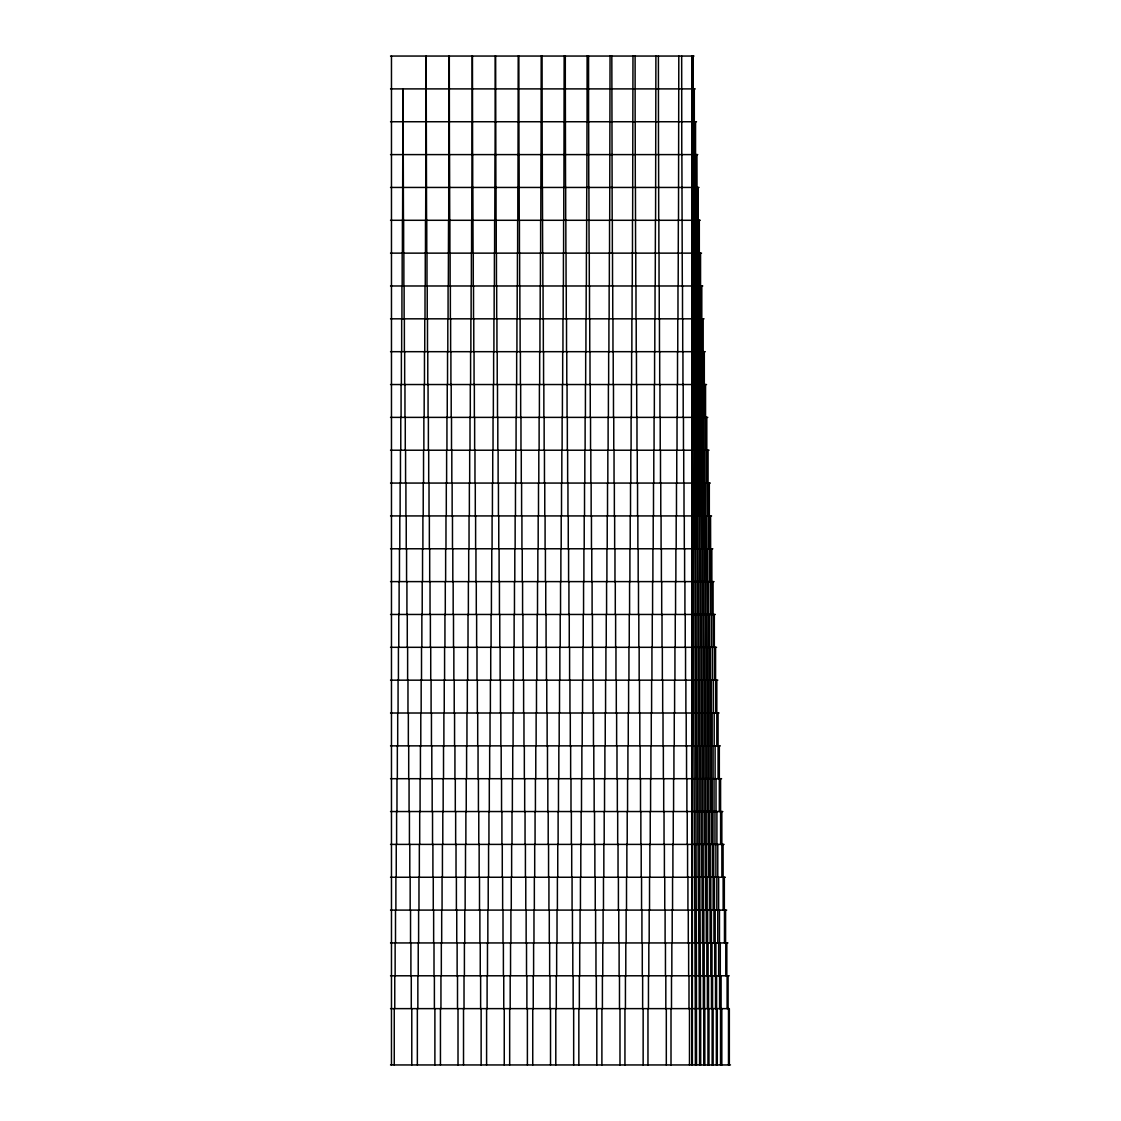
<?xml version="1.0" encoding="UTF-8"?>
<svg xmlns="http://www.w3.org/2000/svg" width="1121" height="1121" viewBox="0 0 1121 1121"><rect width="100%" height="100%" fill="white"/><g stroke="black" fill="none" stroke-linecap="round" stroke-linejoin="round"><path stroke-width="1.5" d="M390.528 56.05L693.983 56.05M390.528 88.895L695.244 88.895M390.528 121.741L696.505 121.741M390.528 154.6L697.766 154.6M390.528 187.445L699.014 187.445M390.528 220.291L700.275 220.291M390.528 253.136L701.536 253.136M390.528 285.981L702.783 285.981M390.528 318.826L704.044 318.826M390.528 351.686L705.291 351.686M390.528 384.531L706.552 384.531M390.528 417.376L707.799 417.376M390.528 450.222L709.047 450.222M390.528 483.067L710.308 483.067M390.528 515.926L711.555 515.926M390.528 548.772L712.816 548.772M390.528 581.617L714.063 581.617M390.528 614.462L715.31 614.462M390.528 647.307L716.571 647.307M390.528 680.167L717.818 680.167M390.528 713.012L719.065 713.012M390.528 745.857L720.327 745.857M390.528 778.703L721.574 778.703M390.528 811.548L722.835 811.548M390.528 844.393L724.082 844.393M390.528 877.253L725.343 877.253M390.528 910.098L726.688 910.098M390.528 942.943L727.949 942.943M390.528 975.788L729.211 975.788M390.528 1008.634L729.337 1008.634L729.337 1064.95M390.528 1064.95L730.472 1064.95M728.496 1008.634L728.496 1064.95M728.09 975.788L728.09 1008.634M727.109 975.788L727.109 1008.634M726.828 942.943L726.828 975.788M725.791 942.943L725.791 975.788M725.581 910.098L725.581 942.943M724.474 910.098L724.474 942.943M724.334 877.253L724.334 910.098M723.073 844.393L723.171 910.098M721.826 811.548L721.882 877.253M721.826 1008.634L721.826 1064.95M721.097 975.788L721.097 1008.634M720.579 778.703L720.607 844.393M720.537 1008.634L720.537 1064.95M720.285 942.943L720.285 975.788M719.472 910.098L719.472 942.943M719.598 975.788L719.598 1008.634M719.318 745.857L719.332 811.548M718.631 877.253L718.631 910.098M718.673 942.943L718.673 975.788M718.071 713.012L718.071 778.703M717.776 844.393L717.776 877.253M717.748 910.098L717.748 942.943M717.272 1008.634L717.272 1064.95M716.908 811.548L716.908 844.393M716.823 680.167L716.823 745.857M716.823 877.253L716.823 910.098M716.599 975.788L716.599 1008.634M716.347 1008.634L716.347 1064.95M716.011 778.703L716.011 811.548M715.899 844.393L715.899 877.253M715.899 942.943L715.899 975.788M715.562 647.307L715.576 713.012M715.52 975.788L715.52 1008.634M715.114 745.857L715.114 778.703M715.184 910.098L715.184 942.943M714.974 811.548L714.974 844.393M714.722 942.943L714.722 975.788M714.343 680.167L714.315 614.462M714.469 877.253L714.469 910.098M714.189 713.012L714.189 745.857M714.035 778.703L714.035 811.548M713.937 910.098L713.937 942.943M713.727 844.393L713.727 877.253M713.25 680.167L713.25 713.012M713.068 581.617L713.124 647.307M713.11 745.857L713.11 778.703M712.984 811.548L712.984 844.393M713.138 877.253L713.138 910.098M713.124 1008.634L713.124 1064.95M712.578 975.788L712.578 1008.634M712.297 647.307L712.297 680.167M712.227 778.703L712.227 811.548M712.339 844.393L712.339 877.253M712.171 713.012L712.171 745.857M712.003 942.943L712.003 975.788M712.143 1008.634L712.143 1064.95M711.821 548.772L711.905 614.462M711.541 811.548L711.541 844.393M711.317 614.462L711.317 647.307M711.457 745.857L711.457 778.703M711.415 910.098L711.415 942.943M711.457 975.788L711.457 1008.634M711.232 680.167L711.232 713.012M710.812 877.253L710.812 910.098M710.7 581.617L710.56 515.926M710.686 713.012L710.686 745.857M710.742 778.703L710.742 811.548M710.784 942.943L710.784 975.788M710.336 581.617L710.336 614.462M710.294 647.307L710.294 680.167M710.21 844.393L710.21 877.253M709.887 680.167L709.887 713.012M709.929 745.857L709.929 778.703M710.111 910.098L710.111 942.943M709.495 515.926L709.495 548.772M709.593 811.548L709.593 844.393M709.439 877.253L709.439 910.098M709.313 483.067L709.313 515.926M709.341 548.772L709.341 581.617M709.355 614.462L709.355 647.307M709.089 647.307L709.089 680.167M709.131 713.012L709.131 745.857M708.962 778.703L708.962 811.548M708.976 1008.634L708.976 1064.95M708.766 844.393L708.766 877.253M708.556 975.788L708.556 1008.634M708.29 483.067L708.318 548.772M708.416 581.617L708.276 647.307M708.332 680.167L708.332 713.012M708.332 745.857L708.332 778.703M708.066 450.222L708.066 483.067M708.108 811.548L708.108 844.393M708.108 942.943L708.108 975.788M707.954 1008.634L707.954 1064.95M707.687 713.012L707.687 745.857M707.645 910.098L707.645 942.943M707.463 548.772L707.463 614.462M707.519 647.307L707.519 680.167M707.435 778.703L707.435 811.548M707.379 975.788L707.379 1008.634M707.099 450.222L707.295 515.926M707.169 877.253L707.169 910.098M707.029 680.167L707.029 713.012M706.805 417.376L706.805 450.222M706.622 581.617L706.51 515.926M706.72 614.462L706.72 647.307M706.762 745.857L706.762 778.703M706.692 844.393L706.692 877.253M706.847 942.943L706.847 975.788M706.258 450.222L706.258 483.067M706.356 647.307L706.356 680.167M706.202 811.548L706.202 844.393M706.3 910.098L706.3 942.943M705.908 417.376L705.908 450.222M706.09 713.012L706.09 745.857M705.782 515.926L705.782 548.772M705.908 581.617L705.684 647.307M705.698 778.703L705.698 811.548M705.754 877.253L705.754 910.098M705.557 384.531L705.557 417.376M705.557 483.067L705.557 515.926M705.417 680.167L705.417 713.012M705.207 417.376L705.207 450.222M705.095 548.772L704.997 614.462M705.193 745.857L705.193 778.703M705.207 844.393L705.207 877.253M704.927 483.067L704.927 515.926M704.745 647.307L704.745 680.167M704.829 1008.634L704.829 1064.95M704.731 384.531L704.731 417.376M704.605 450.222L704.605 483.067M704.689 713.012L704.689 745.857M704.675 811.548L704.675 844.393M704.534 975.788L704.534 1008.634M704.31 351.686L704.31 384.531M704.282 515.926L704.296 581.617M704.142 384.531L704.142 417.376M704.058 450.222L704.058 483.067M704.072 614.462L704.072 647.307M704.156 680.167L704.156 713.012M704.128 778.703L704.128 811.548M704.198 942.943L704.198 975.788M703.862 910.098L703.862 942.943M703.652 417.376L703.652 450.222M703.596 515.926L703.596 548.772M703.624 647.307L703.624 680.167M703.582 745.857L703.582 778.703M703.764 1008.634L703.764 1064.95M703.554 351.686L703.554 384.531M703.47 483.067L703.47 515.926M703.399 581.617L703.399 614.462M703.526 877.253L703.526 910.098M703.175 417.376L703.175 450.222M703.175 844.393L703.175 877.253M703.315 975.788L703.315 1008.634M703.049 318.826L703.063 384.531M703.077 614.462L703.077 647.307M703.049 713.012L703.049 745.857M702.895 942.943L702.895 975.788M702.685 384.531L702.685 417.376M702.657 450.222L702.881 515.926M702.727 548.772L702.727 581.617M702.811 811.548L702.811 844.393M702.531 581.617L702.531 614.462M702.517 680.167L702.517 713.012M702.447 778.703L702.447 811.548M702.475 910.098L702.475 942.943M702.377 318.826L702.377 351.686M702.292 384.531L702.292 417.376M701.97 318.826L701.97 351.686M702.152 450.222L702.152 483.067M702.054 515.926L701.97 581.617M701.97 647.307L701.97 680.167M702.068 745.857L702.068 778.703M702.068 877.253L702.068 910.098M701.802 285.981L701.802 318.826M701.718 351.686L701.718 384.531M701.844 417.376L701.844 450.222M701.676 713.012L701.676 745.857M701.648 844.393L701.648 877.253M701.382 351.686L701.382 384.531M701.41 417.376L701.41 450.222M701.382 483.067L701.396 548.772M701.438 614.462L701.438 647.307M701.284 680.167L701.284 713.012M701.2 285.981L701.2 318.826M701.031 384.531L701.031 417.376M701.242 811.548L701.242 844.393M700.877 285.981L700.751 351.686M700.821 515.926L700.709 450.222M700.905 581.617L700.905 614.462M700.891 647.307L700.891 680.167M700.821 778.703L700.821 811.548M700.555 253.136L700.555 285.981M700.653 384.531L700.653 417.376M700.681 1008.634L700.681 1064.95M700.471 318.826L700.471 351.686M700.373 548.772L700.373 581.617M700.485 614.462L700.485 647.307M700.415 745.857L700.415 778.703M700.499 975.788L700.499 1008.634M700.205 351.686L700.205 384.531M700.233 450.222L700.233 483.067M700.093 910.098L700.303 975.788M700.022 253.136L700.022 285.981M699.896 351.686L699.896 384.531M700.036 417.376L700.036 450.222M700.065 581.617L700.065 614.462M700.008 713.012L700.008 745.857M699.868 877.253L699.868 910.098M699.77 253.136L699.784 318.826M699.63 417.376L699.63 450.222M699.84 515.926L699.644 581.617M699.644 844.393L699.644 877.253M699.546 285.981L699.378 351.686M699.602 680.167L699.602 713.012M699.42 811.548L699.42 844.393M699.574 1008.634L699.574 1064.95M699.308 220.291L699.308 253.136M699.364 384.531L699.364 417.376M699.308 483.067L699.21 548.772M699.196 647.307L699.196 680.167M699.182 778.703L699.182 811.548M699.252 975.788L699.252 1008.634M699.126 318.826L699.126 351.686M699.028 384.531L699.028 417.376M698.929 745.857L698.929 778.703M698.958 942.943L698.958 975.788M698.845 220.291L698.803 285.981M698.691 351.686L698.691 384.531M698.775 450.222L698.775 515.926M698.803 614.462L698.803 647.307M698.677 713.012L698.677 745.857M698.649 220.291L698.551 318.826M698.663 910.098L698.663 942.943M698.355 285.981L698.355 318.826M698.411 351.686L698.411 384.531M698.243 417.376L698.327 483.067M698.397 581.617L698.397 614.462M698.425 680.167L698.425 713.012M698.369 877.253L698.369 910.098M698.047 187.445L698.047 220.291M698.005 318.826L698.005 351.686M698.005 548.772L698.005 581.617M698.159 647.307L698.159 680.167M698.089 844.393L698.089 877.253M697.823 220.291L697.823 253.136M697.794 318.826L697.794 351.686M697.865 417.376L697.865 450.222M697.879 614.462L697.879 647.307M697.808 811.548L697.808 844.393M697.528 187.445L697.724 285.981M697.71 384.531L697.71 417.376M697.612 515.926L697.612 548.772M697.598 581.617L697.598 614.462M697.528 778.703L697.528 811.548M697.332 285.981L697.332 318.826M697.402 384.531L697.402 417.376M697.318 548.772L697.318 581.617M697.15 285.981L697.15 318.826M697.178 351.686L697.178 384.531M697.22 483.067L697.22 515.926M697.248 745.857L697.248 778.703M696.828 187.445L696.898 253.136M696.926 351.686L696.926 384.531M696.828 450.222L696.716 515.926M697.024 515.926L697.024 548.772M696.968 713.012L696.968 745.857M696.8 154.6L696.645 285.981L696.505 253.136M696.645 318.826L696.645 351.686M696.702 680.167L696.702 713.012M696.393 154.6L696.505 187.445M696.449 318.826L696.449 351.686M696.435 417.376L696.407 483.067M696.435 647.307L696.435 680.167M696.393 942.943L696.519 1064.95M696.113 285.981L696.113 318.826M696.169 614.462L696.169 647.307M696.309 942.943L695.917 778.703M695.959 285.981L695.959 318.826M696.043 384.531L696.085 450.222M695.903 581.617L695.903 614.462M695.749 154.6L695.973 253.136L695.861 220.291M695.665 351.686L695.763 417.376M695.637 548.772L695.637 581.617M695.679 713.012L695.805 778.703M695.552 121.741L695.552 154.6M695.581 253.136L695.454 285.981M695.44 351.686L695.44 384.531M695.412 647.307L695.552 713.012M695.258 121.741L695.202 220.291M695.272 318.826L695.272 351.686M695.384 515.926L695.384 548.772M695.286 647.307L694.978 548.772M695.188 975.788L695.384 1064.95M695.146 154.6L695.146 187.445M694.95 220.291L695.048 253.136M695.104 318.826L695.104 351.686M695.132 483.067L695.132 515.926M695.02 942.943L695.02 975.788M694.838 121.741L694.782 154.6M694.894 285.981L694.754 318.826M694.88 450.222L694.88 483.067M694.824 515.926L694.824 548.772M694.852 910.098L694.852 942.943M694.53 154.6L694.502 220.291L694.445 187.445M694.502 253.136L694.502 285.981M694.628 417.376L694.656 515.926M694.53 844.393L694.684 910.098M694.291 88.895L694.319 154.6M694.403 253.136L694.403 285.981M694.389 384.531L694.319 450.222M694.375 811.548L694.375 844.393M694.151 88.895L694.109 121.741M694.123 220.291L694.053 253.136M694.151 351.686L694.137 417.376M694.081 745.857L694.221 811.548M693.787 88.895L693.969 187.445M693.899 318.826L693.941 384.531M693.801 680.167L693.927 745.857M693.731 187.445L693.689 220.291M693.661 285.981L693.759 351.686M693.661 647.307L693.661 680.167M693.479 88.895L693.353 187.445M693.353 253.136L693.423 285.981M693.409 581.617L693.535 647.307M693.17 88.895L693.198 121.741M693.198 220.291L693.142 253.136M693.282 581.617L692.638 351.686M693.044 56.05L692.96 154.6M692.918 187.445L692.96 220.291M692.82 56.05L692.652 88.895M692.722 154.6L692.708 187.445M692.498 56.05L692.484 154.6M692.442 285.981L692.372 1064.95M692.175 56.05L692.26 121.741M692.161 187.445L692.358 318.826M692.035 56.05L692.105 187.445M691.797 56.05L691.797 1064.95M689.485 1008.634L689.485 1064.95M688.995 975.788L688.995 1008.634M688.644 942.943L688.644 975.788M688.28 910.098L688.28 942.943M687.93 877.253L687.93 910.098M687.579 844.393L687.579 877.253M687.229 811.548L687.229 844.393M686.893 778.703L686.893 811.548M686.542 745.857L686.542 778.703M686.206 713.012L686.206 745.857M685.884 680.167L685.884 713.012M685.548 647.307L685.548 680.167M685.225 614.462L685.225 647.307M684.917 581.617L684.917 614.462M684.609 548.772L684.609 581.617M684.3 515.926L684.3 548.772M684.006 483.067L684.006 515.926M683.726 450.222L683.726 483.067M683.46 417.376L683.46 450.222M683.193 384.531L683.193 417.376M682.941 351.686L682.941 384.531M682.717 318.826L682.717 351.686M682.507 285.981L682.507 318.826M682.311 285.981L681.876 154.6M681.68 56.05L681.778 154.6M678.808 56.05L678.499 220.291M678.345 220.291L678.177 285.981M677.981 285.981L677.981 318.826M677.771 318.826L677.771 351.686M677.532 351.686L677.532 384.531M677.294 384.531L677.294 417.376M677.028 417.376L677.028 450.222M676.762 450.222L676.762 483.067M676.481 483.067L676.481 515.926M676.187 515.926L676.187 548.772M675.879 548.772L675.879 581.617M675.571 581.617L675.571 614.462M675.262 614.462L675.262 647.307M674.94 647.307L674.94 680.167M674.604 680.167L674.604 713.012M674.267 713.012L674.267 745.857M673.931 745.857L673.931 778.703M673.595 778.703L673.595 811.548M673.259 811.548L673.259 844.393M672.908 844.393L672.908 877.253M672.558 877.253L672.558 910.098M672.208 910.098L672.208 942.943M671.843 942.943L671.843 975.788M671.493 975.788L671.493 1008.634M671.003 1008.634L671.003 1064.95M666.308 1008.634L666.308 1064.95M665.818 975.788L665.818 1008.634M665.454 942.943L665.454 975.788M665.103 910.098L665.103 942.943M664.753 877.253L664.753 910.098M664.389 844.393L664.389 877.253M664.038 811.548L664.038 844.393M663.702 778.703L663.702 811.548M663.352 745.857L663.352 778.703M663.015 713.012L663.015 745.857M662.679 680.167L662.679 713.012M662.343 647.307L662.343 680.167M662.021 614.462L662.021 647.307M661.698 581.617L661.698 614.462M661.39 548.772L661.39 581.617M661.082 515.926L661.082 548.772M660.773 483.067L660.773 515.926M660.493 450.222L660.493 483.067M660.213 417.376L660.213 450.222M659.947 384.531L659.947 417.376M659.694 351.686L659.694 384.531M659.456 318.826L659.456 351.686M659.232 285.981L659.232 318.826M659.036 253.136L659.036 285.981M658.868 220.291L658.868 253.136M658.588 154.6L658.714 220.291M658.391 56.05L658.489 154.6M655.897 56.05L655.575 220.291M655.421 220.291L655.239 285.981M655.042 285.981L655.042 318.826M654.818 318.826L654.818 351.686M654.594 351.686L654.594 384.531M654.342 384.531L654.342 417.376M654.075 417.376L654.075 450.222M653.795 450.222L653.795 483.067M653.501 483.067L653.501 515.926M653.207 515.926L653.207 548.772M652.898 548.772L652.898 581.617M652.59 581.617L652.59 614.462M652.268 614.462L652.268 647.307M651.932 647.307L651.932 680.167M651.609 680.167L651.609 713.012M651.273 713.012L651.273 745.857M650.923 745.857L650.923 778.703M650.586 778.703L650.586 811.548M650.236 811.548L650.236 844.393M649.886 844.393L649.886 877.253M649.535 877.253L649.535 910.098M649.185 910.098L649.185 942.943M648.821 942.943L648.821 975.788M648.456 975.788L648.456 1008.634M647.966 1008.634L647.966 1064.95M643.146 1008.634L643.146 1064.95M642.641 975.788L642.641 1008.634M642.291 942.943L642.291 975.788M641.927 910.098L641.927 942.943M641.562 877.253L641.562 910.098M641.212 844.393L641.212 877.253M640.862 811.548L640.862 844.393M640.511 778.703L640.511 811.548M640.161 745.857L640.161 778.703M639.825 713.012L639.825 745.857M639.474 680.167L639.474 713.012M639.152 647.307L639.152 680.167M638.816 614.462L638.816 647.307M638.494 581.617L638.494 614.462M638.171 548.772L638.171 581.617M637.863 515.926L637.863 548.772M637.555 483.067L637.555 515.926M637.26 450.222L637.26 483.067M636.98 417.376L636.98 450.222M636.714 384.531L636.714 417.376M636.448 351.686L636.448 384.531M636.21 318.826L636.21 351.686M635.985 285.981L635.985 318.826M635.775 253.136L635.775 285.981M635.439 187.445L635.593 253.136M635.201 121.741L635.313 187.445M635.103 56.05L635.145 121.741M632.973 56.05L632.636 220.291M632.482 220.291L632.482 253.136M632.3 253.136L632.3 285.981M632.09 285.981L632.09 318.826M631.866 318.826L631.866 351.686M631.627 351.686L631.627 384.531M631.375 384.531L631.375 417.376M631.095 417.376L631.095 450.222M630.815 450.222L630.815 483.067M630.52 483.067L630.52 515.926M630.212 515.926L630.212 548.772M629.904 548.772L629.904 581.617M629.582 581.617L629.582 614.462M629.259 614.462L629.259 647.307M628.937 647.307L628.937 680.167M628.601 680.167L628.601 713.012M628.264 713.012L628.264 745.857M627.914 745.857L627.914 778.703M627.564 778.703L627.564 811.548M627.214 811.548L627.214 844.393M626.863 844.393L626.863 877.253M626.513 877.253L626.513 910.098M626.149 910.098L626.149 942.943M625.798 942.943L625.798 975.788M625.434 975.788L625.434 1008.634M624.943 1008.634L624.943 1064.95M619.983 1008.634L619.983 1064.95M619.479 975.788L619.479 1008.634M619.114 942.943L619.114 975.788M618.764 910.098L618.764 942.943M618.4 877.253L618.4 910.098M618.035 844.393L618.035 877.253M617.685 811.548L617.685 844.393M617.335 778.703L617.335 811.548M616.984 745.857L616.984 778.703M616.634 713.012L616.634 745.857M616.298 680.167L616.298 713.012M615.961 647.307L615.961 680.167M615.625 614.462L615.625 647.307M615.289 581.617L615.289 614.462M614.967 548.772L614.967 581.617M614.658 515.926L614.658 548.772M614.35 483.067L614.35 515.926M614.042 450.222L614.042 483.067M613.762 417.376L613.762 450.222M613.481 384.531L613.481 417.376M613.215 351.686L613.215 384.531M612.963 318.826L612.963 351.686M612.739 285.981L612.739 318.826M612.528 253.136L612.528 285.981M612.332 220.291L612.332 253.136M612.178 220.291L611.828 56.05M610.048 56.05L609.698 220.291M609.544 220.291L609.544 253.136M609.348 253.136L609.348 285.981M609.137 285.981L609.137 318.826M608.913 318.826L608.913 351.686M608.661 351.686L608.661 384.531M608.395 384.531L608.395 417.376M608.114 417.376L608.114 450.222M607.834 450.222L607.834 483.067M607.526 483.067L607.526 515.926M607.218 515.926L607.218 548.772M606.909 548.772L606.909 581.617M606.587 581.617L606.587 614.462M606.251 614.462L606.251 647.307M605.915 647.307L605.915 680.167M605.578 680.167L605.578 713.012M605.242 713.012L605.242 745.857M604.892 745.857L604.892 778.703M604.541 778.703L604.541 811.548M604.191 811.548L604.191 844.393M603.841 844.393L603.841 877.253M603.476 877.253L603.476 910.098M603.112 910.098L603.112 942.943M602.762 942.943L602.762 975.788M602.397 975.788L602.397 1008.634M601.893 1008.634L601.893 1064.95M596.82 1008.634L596.82 1064.95M596.33 975.788L596.33 1008.634M595.966 942.943L595.966 975.788M595.601 910.098L595.601 942.943M595.237 877.253L595.237 910.098M594.873 844.393L594.873 877.253M594.522 811.548L594.522 844.393M594.158 778.703L594.158 811.548M593.808 745.857L593.808 778.703M593.457 713.012L593.457 745.857M593.107 680.167L593.107 713.012M592.771 647.307L592.771 680.167M592.434 614.462L592.434 647.307M592.098 581.617L592.098 614.462M591.776 548.772L591.776 581.617M591.454 515.926L591.454 548.772M591.145 483.067L591.145 515.926M590.837 450.222L590.837 483.067M590.543 417.376L590.543 450.222M590.263 384.531L590.263 417.376M589.996 351.686L589.996 384.531M589.744 318.826L589.744 351.686M589.506 285.981L589.506 318.826M589.282 253.136L589.282 285.981M588.917 187.445L589.086 253.136M588.679 121.741L588.777 187.445M588.567 56.05L588.595 121.741M587.11 56.05L587.068 121.741M586.998 121.741L586.886 187.445M586.745 187.445L586.577 253.136M586.381 253.136L586.381 285.981M586.171 285.981L586.171 318.826M585.933 318.826L585.933 351.686M585.68 351.686L585.68 384.531M585.414 384.531L585.414 417.376M585.12 417.376L585.12 450.222M584.826 450.222L584.826 483.067M584.531 483.067L584.531 515.926M584.209 515.926L584.209 548.772M583.901 548.772L583.901 581.617M583.565 581.617L583.565 614.462M583.242 614.462L583.242 647.307M582.906 647.307L582.906 680.167M582.556 680.167L582.556 713.012M582.205 713.012L582.205 745.857M581.869 745.857L581.869 778.703M581.505 778.703L581.505 811.548M581.154 811.548L581.154 844.393M580.804 844.393L580.804 877.253M580.44 877.253L580.44 910.098M580.075 910.098L580.075 942.943M579.711 942.943L579.711 975.788M579.347 975.788L579.347 1008.634M578.842 1008.634L578.842 1064.95M573.672 1008.634L573.672 1064.95M573.167 975.788L573.167 1008.634M572.803 942.943L572.803 975.788M572.439 910.098L572.439 942.943M572.074 877.253L572.074 910.098M571.71 844.393L571.71 877.253M571.36 811.548L571.36 844.393M570.995 778.703L570.995 811.548M570.645 745.857L570.645 778.703M570.295 713.012L570.295 745.857M569.944 680.167L569.944 713.012M569.594 647.307L569.594 680.167M569.258 614.462L569.258 647.307M568.922 581.617L568.922 614.462M568.585 548.772L568.585 581.617M568.263 515.926L568.263 548.772M567.955 483.067L567.955 515.926M567.646 450.222L567.646 483.067M567.338 417.376L567.338 450.222M567.058 384.531L567.058 417.376M566.778 351.686L566.778 384.531M566.525 318.826L566.525 351.686M566.273 285.981L566.273 318.826M566.049 253.136L566.049 285.981M565.853 220.291L565.853 253.136M565.685 187.445L565.685 220.291M565.348 88.895L565.545 187.445M565.306 56.05L565.306 88.895M564.157 56.05L563.933 187.445M563.779 187.445L563.779 220.291M563.611 220.291L563.611 253.136M563.415 253.136L563.415 285.981M563.19 285.981L563.19 318.826M562.952 318.826L562.952 351.686M562.686 351.686L562.686 384.531M562.406 384.531L562.406 417.376M562.125 417.376L562.125 450.222M561.831 450.222L561.831 483.067M561.523 483.067L561.523 515.926M561.201 515.926L561.201 548.772M560.878 548.772L560.878 581.617M560.542 581.617L560.542 614.462M560.206 614.462L560.206 647.307M559.869 647.307L559.869 680.167M559.519 680.167L559.519 713.012M559.183 713.012L559.183 745.857M558.833 745.857L558.833 778.703M558.468 778.703L558.468 811.548M558.118 811.548L558.118 844.393M557.754 844.393L557.754 877.253M557.389 877.253L557.389 910.098M557.025 910.098L557.025 942.943M556.661 942.943L556.661 975.788M556.296 975.788L556.296 1008.634M555.792 1008.634L555.792 1064.95M550.523 1008.634L550.523 1064.95M550.019 975.788L550.019 1008.634M549.654 942.943L549.654 975.788M549.29 910.098L549.29 942.943M548.926 877.253L548.926 910.098M548.561 844.393L548.561 877.253M548.197 811.548L548.197 844.393M547.833 778.703L547.833 811.548M547.482 745.857L547.482 778.703M547.132 713.012L547.132 745.857M546.782 680.167L546.782 713.012M546.431 647.307L546.431 680.167M546.081 614.462L546.081 647.307M545.745 581.617L545.745 614.462M545.409 548.772L545.409 581.617M545.086 515.926L545.086 548.772M544.764 483.067L544.764 515.926M544.456 450.222L544.456 483.067M544.147 417.376L544.147 450.222M543.853 384.531L543.853 417.376M543.573 351.686L543.573 384.531M543.321 318.826L543.321 351.686M543.068 285.981L543.068 318.826M542.844 253.136L542.844 285.981M542.452 187.445L542.634 253.136M542.312 154.6L542.312 187.445M542.074 56.05L542.186 154.6M541.191 56.05L541.065 154.6M540.953 154.6L540.812 220.291M540.63 220.291L540.63 253.136M540.42 253.136L540.42 285.981M540.196 285.981L540.196 318.826M539.944 318.826L539.944 351.686M539.677 351.686L539.677 384.531M539.397 384.531L539.397 417.376M539.117 417.376L539.117 450.222M538.809 450.222L538.809 483.067M538.5 483.067L538.5 515.926M538.178 515.926L538.178 548.772M537.842 548.772L537.842 581.617M537.52 581.617L537.52 614.462M537.183 614.462L537.183 647.307M536.833 647.307L536.833 680.167M536.483 680.167L536.483 713.012M536.132 713.012L536.132 745.857M535.782 745.857L535.782 778.703M535.418 778.703L535.418 811.548M535.067 811.548L535.067 844.393M534.703 844.393L534.703 877.253M534.339 877.253L534.339 910.098M533.974 910.098L533.974 942.943M533.61 942.943L533.61 975.788M533.246 975.788L533.246 1008.634M532.741 1008.634L532.741 1064.95M527.388 1008.634L527.388 1064.95M526.884 975.788L526.884 1008.634M526.52 942.943L526.52 975.788M526.141 910.098L526.141 942.943M525.777 877.253L525.777 910.098M525.413 844.393L525.413 877.253M525.048 811.548L525.048 844.393M524.684 778.703L524.684 811.548M524.334 745.857L524.334 778.703M523.969 713.012L523.969 745.857M523.619 680.167L523.619 713.012M523.269 647.307L523.269 680.167M522.932 614.462L522.932 647.307M522.582 581.617L522.582 614.462M522.246 548.772L522.246 581.617M521.924 515.926L521.924 548.772M521.601 483.067L521.601 515.926M521.279 450.222L521.279 483.067M520.971 417.376L520.971 450.222M520.676 384.531L520.676 417.376M520.396 351.686L520.396 384.531M520.116 318.826L520.116 351.686M519.864 285.981L519.864 318.826M519.64 253.136L519.64 285.981M519.429 220.291L519.429 253.136M519.093 154.6L519.247 220.291M518.855 56.05L518.967 154.6M518.21 56.05L517.972 187.445M517.818 187.445L517.818 220.291M517.636 220.291L517.636 253.136M517.426 253.136L517.426 285.981M517.187 285.981L517.187 318.826M516.935 318.826L516.935 351.686M516.669 351.686L516.669 384.531M516.389 384.531L516.389 417.376M516.08 417.376L516.08 450.222M515.786 450.222L515.786 483.067M515.464 483.067L515.464 515.926M515.142 515.926L515.142 548.772M514.805 548.772L514.805 581.617M514.469 581.617L514.469 614.462M514.133 614.462L514.133 647.307M513.782 647.307L513.782 680.167M513.432 680.167L513.432 713.012M513.082 713.012L513.082 745.857M512.731 745.857L512.731 778.703M512.367 778.703L512.367 811.548M512.003 811.548L512.003 844.393M511.638 844.393L511.638 877.253M511.274 877.253L511.274 910.098M510.91 910.098L510.91 942.943M510.545 942.943L510.545 975.788M510.181 975.788L510.181 1008.634M509.677 1008.634L509.677 1064.95M504.254 1008.634L504.254 1064.95M503.749 975.788L503.749 1008.634M503.385 942.943L503.385 975.788M503.007 910.098L503.007 942.943M502.642 877.253L502.642 910.098M502.278 844.393L502.278 877.253M501.914 811.548L501.914 844.393M501.549 778.703L501.549 811.548M501.185 745.857L501.185 778.703M500.835 713.012L500.835 745.857M500.47 680.167L500.47 713.012M500.12 647.307L500.12 680.167M499.77 614.462L499.77 647.307M499.434 581.617L499.434 614.462M499.097 548.772L499.097 581.617M498.761 515.926L498.761 548.772M498.439 483.067L498.439 515.926M498.116 450.222L498.116 483.067M497.808 417.376L497.808 450.222M497.5 384.531L497.5 417.376M497.22 351.686L497.22 384.531M496.939 318.826L496.939 351.686M496.687 285.981L496.687 318.826M496.449 253.136L496.449 285.981M496.239 220.291L496.239 253.136M496.043 187.445L496.043 220.291M495.888 187.445L495.65 56.05M495.216 56.05L495.09 154.6M494.964 154.6L494.809 220.291M494.613 220.291L494.613 253.136M494.403 253.136L494.403 285.981M494.165 285.981L494.165 318.826M493.913 318.826L493.913 351.686M493.632 351.686L493.632 384.531M493.352 384.531L493.352 417.376M493.044 417.376L493.044 450.222M492.736 450.222L492.736 483.067M492.427 483.067L492.427 515.926M492.091 515.926L492.091 548.772M491.769 548.772L491.769 581.617M491.418 581.617L491.418 614.462M491.082 614.462L491.082 647.307M490.732 647.307L490.732 680.167M490.381 680.167L490.381 713.012M490.031 713.012L490.031 745.857M489.667 745.857L489.667 778.703M489.302 778.703L489.302 811.548M488.938 811.548L488.938 844.393M488.574 844.393L488.574 877.253M488.21 877.253L488.21 910.098M487.845 910.098L487.845 942.943M487.481 942.943L487.481 975.788M487.103 975.788L487.103 1008.634M486.598 1008.634L486.598 1064.95M481.133 1008.634L481.133 1064.95M480.629 975.788L480.629 1008.634M480.25 942.943L480.25 975.788M479.886 910.098L479.886 942.943M479.508 877.253L479.508 910.098M479.143 844.393L479.143 877.253M478.779 811.548L478.779 844.393M478.415 778.703L478.415 811.548M478.05 745.857L478.05 778.703M477.7 713.012L477.7 745.857M477.336 680.167L477.336 713.012M476.986 647.307L476.986 680.167M476.635 614.462L476.635 647.307M476.285 581.617L476.285 614.462M475.949 548.772L475.949 581.617M475.612 515.926L475.612 548.772M475.29 483.067L475.29 515.926M474.968 450.222L474.968 483.067M474.645 417.376L474.645 450.222M474.351 384.531L474.351 417.376M474.057 351.686L474.057 384.531M473.777 318.826L473.777 351.686M473.524 285.981L473.524 318.826M473.272 253.136L473.272 285.981M472.866 187.445L473.062 253.136M472.712 154.6L472.712 187.445M472.459 56.05L472.586 154.6M472.193 56.05L472.151 121.741M472.067 121.741L471.941 187.445M471.787 187.445L471.787 220.291M471.591 220.291L471.591 253.136M471.38 253.136L471.38 285.981M471.128 285.981L471.128 318.826M470.876 318.826L470.876 351.686M470.596 351.686L470.596 384.531M470.302 384.531L470.302 417.376M470.007 417.376L470.007 450.222M469.685 450.222L469.685 483.067M469.363 483.067L469.363 515.926M469.04 515.926L469.04 548.772M468.704 548.772L468.704 581.617M468.368 581.617L468.368 614.462M468.018 614.462L468.018 647.307M467.667 647.307L467.667 680.167M467.317 680.167L467.317 713.012M466.953 713.012L466.953 745.857M466.602 745.857L466.602 778.703M466.238 778.703L466.238 811.548M465.874 811.548L465.874 844.393M465.509 844.393L465.509 877.253M465.145 877.253L465.145 910.098M464.767 910.098L464.767 942.943M464.402 942.943L464.402 975.788M464.024 975.788L464.024 1008.634M463.519 1008.634L463.519 1064.95M458.013 1008.634L458.013 1064.95M457.508 975.788L457.508 1008.634M457.13 942.943L457.13 975.788M456.751 910.098L456.751 942.943M456.387 877.253L456.387 910.098M456.023 844.393L456.023 877.253M455.658 811.548L455.658 844.393M455.294 778.703L455.294 811.548M454.93 745.857L454.93 778.703M454.565 713.012L454.565 745.857M454.215 680.167L454.215 713.012M453.851 647.307L453.851 680.167M453.501 614.462L453.501 647.307M453.164 581.617L453.164 614.462M452.814 548.772L452.814 581.617M452.478 515.926L452.478 548.772M452.141 483.067L452.141 515.926M451.819 450.222L451.819 483.067M451.511 417.376L451.511 450.222M451.203 384.531L451.203 417.376M450.908 351.686L450.908 384.531M450.628 318.826L450.628 351.686M450.362 285.981L450.362 318.826M450.124 253.136L450.124 285.981M449.899 220.291L449.899 253.136M449.549 154.6L449.717 220.291M449.297 56.05L449.423 154.6M449.157 56.05L449.031 154.6M448.904 154.6L448.904 187.445M448.736 187.445L448.736 220.291M448.54 220.291L448.33 285.981M448.078 285.981L448.078 318.826M447.811 318.826L447.811 351.686M447.545 351.686L447.545 384.531M447.251 384.531L447.251 417.376M446.943 417.376L446.943 450.222M446.62 450.222L446.62 483.067M446.298 483.067L446.298 515.926M445.976 515.926L445.976 548.772M445.64 548.772L445.64 581.617M445.289 581.617L445.289 614.462M444.939 614.462L444.939 647.307M444.589 647.307L444.589 680.167M444.238 680.167L444.238 713.012M443.888 713.012L443.888 745.857M443.524 745.857L443.524 778.703M443.159 778.703L443.159 811.548M442.795 811.548L442.795 844.393M442.431 844.393L442.431 877.253M442.066 877.253L442.066 910.098M441.688 910.098L441.688 942.943M441.324 942.943L441.324 975.788M440.945 975.788L440.945 1008.634M440.441 1008.634L440.441 1064.95M434.892 1008.634L434.892 1064.95M434.388 975.788L434.388 1008.634M434.009 942.943L434.009 975.788M433.645 910.098L433.645 942.943M433.267 877.253L433.267 910.098M432.902 844.393L432.902 877.253M432.538 811.548L432.538 844.393M432.174 778.703L432.174 811.548M431.809 745.857L431.809 778.703M431.445 713.012L431.445 745.857M431.095 680.167L431.095 713.012M430.73 647.307L430.73 680.167M430.38 614.462L430.38 647.307M430.03 581.617L430.03 614.462M429.693 548.772L429.693 581.617M429.357 515.926L429.357 548.772M429.021 483.067L429.021 515.926M428.698 450.222L428.698 483.067M428.376 417.376L428.376 450.222M428.068 384.531L428.068 417.376M427.774 351.686L427.774 384.531M427.493 318.826L427.493 351.686M427.227 285.981L427.227 318.826M426.989 253.136L426.989 285.981M426.765 220.291L426.765 253.136M426.569 220.291L426.148 56.05L425.966 154.6M425.84 154.6L425.672 220.291M425.476 220.291L425.476 253.136M425.265 253.136L425.265 285.981M425.013 285.981L425.013 318.826M424.747 318.826L424.747 351.686M424.467 351.686L424.467 384.531M424.172 384.531L424.172 417.376M423.864 417.376L423.864 450.222M423.542 450.222L423.542 483.067M423.22 483.067L423.22 515.926M422.897 515.926L422.897 548.772M422.547 548.772L422.547 581.617M422.211 581.617L422.211 614.462M421.86 614.462L421.86 647.307M421.51 647.307L421.51 680.167M421.16 680.167L421.16 713.012M420.795 713.012L420.795 745.857M420.431 745.857L420.431 778.703M420.081 778.703L420.081 811.548M419.702 811.548L419.702 844.393M419.338 844.393L419.338 877.253M418.974 877.253L418.974 910.098M418.609 910.098L418.609 942.943M418.231 942.943L418.231 975.788M417.853 975.788L417.853 1008.634M417.348 1008.634L417.348 1064.95M411.785 1008.634L411.785 1064.95M411.281 975.788L411.281 1008.634M410.903 942.943L410.903 975.788M410.538 910.098L410.538 942.943M410.16 877.253L410.16 910.098M409.796 844.393L409.796 877.253M409.431 811.548L409.431 844.393M409.067 778.703L409.067 811.548M408.703 745.857L408.703 778.703M408.338 713.012L408.338 745.857M407.974 680.167L407.974 713.012M407.624 647.307L407.624 680.167M407.273 614.462L407.273 647.307M406.923 581.617L406.923 614.462M406.573 548.772L406.573 581.617M406.236 515.926L406.236 548.772M405.914 483.067L405.914 515.926M405.578 450.222L405.578 483.067M405.27 417.376L405.27 450.222M404.961 384.531L404.961 417.376M404.667 351.686L404.667 384.531M404.373 318.826L404.373 351.686M404.12 285.981L404.12 318.826M403.868 253.136L403.868 285.981M403.644 220.291L403.644 253.136M403.448 220.291L403.07 88.895L402.887 154.6M402.761 154.6L402.593 220.291M402.397 220.291L402.397 253.136M402.173 253.136L402.173 285.981M401.935 285.981L401.935 318.826M401.668 318.826L401.668 351.686M401.374 351.686L401.374 384.531M401.08 384.531L401.08 417.376M400.772 417.376L400.772 450.222M400.463 450.222L400.463 483.067M400.127 483.067L400.127 515.926M399.805 515.926L399.805 548.772M399.468 548.772L399.468 581.617M399.118 581.617L399.118 614.462M398.768 614.462L398.768 647.307M398.417 647.307L398.417 680.167M398.067 680.167L398.067 713.012M397.703 713.012L397.703 745.857M397.338 745.857L397.338 778.703M396.974 778.703L396.974 811.548M396.61 811.548L396.61 844.393M396.245 844.393L396.245 877.253M395.881 877.253L395.881 910.098M395.503 910.098L395.503 942.943M395.138 942.943L395.138 975.788M394.76 975.788L394.76 1008.634M394.256 1008.634L394.256 1064.95M391.467 56.05L391.467 1064.95"/></g></svg>
